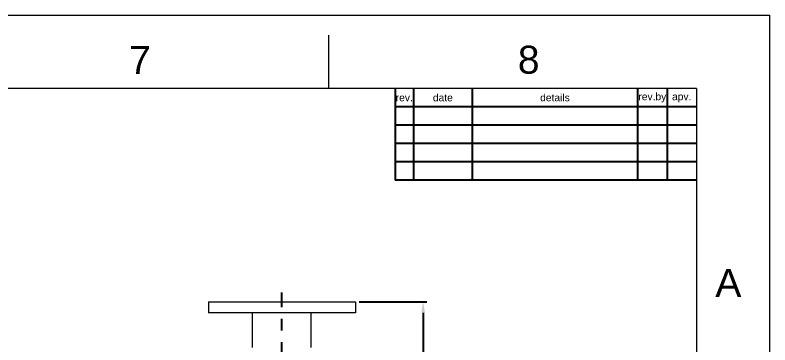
# Model space of a CAD drawing. Header units: millimetres. Extents: x 120 to 960, y 55 to 649.
# Drawn here: x 754.3 to 959.7, y 558.7 to 648.6 of the extents above; entities that cross this region are included whole.
import ezdxf

# ---------------------------------------------------------------- set-up
doc = ezdxf.new("R2010")
doc.units = ezdxf.units.MM
doc.linetypes.add('CENTER2', pattern=[28.575, 19.05, -3.175, 3.175, -3.175])
doc.layers.get('0').update_dxf_attribs({"lineweight": 13})
for name, color, linetype in [('FORM', 7, 'Continuous'), ('TEXT', 2, 'Continuous'), ('중심선', 1, 'CENTER2')]:
    doc.layers.add(name, color=color, linetype=linetype)
doc.layers.add('윤곽선', color=7, linetype='Continuous', lineweight=9)
doc.styles.get("Standard").update_dxf_attribs({"font": 'arial.ttf'})
doc.dimstyles.new('2-1사본 Standard', dxfattribs={"dimtxt": 2.5, "dimasz": 3, "dimexe": 1, "dimexo": 1, "dimgap": 1, "dimtad": 1, "dimdec": 1, "dimlfac": 2, "dimdsep": 46, "dimtxsty": 'Standard', "dimcen": 0.09, "dimclrd": 1, "dimclre": 1, "dimclrt": 2, "dimadec": 0, "dimazin": 0, "dimtfac": 1, "dimtdec": 1, "dimtmove": 0, "dimatfit": 3, "dimfxl": 0, "dimtolj": 1, "dimtzin": 0, "dimarcsym": 0})

# ---------------------------------------------------------------- blocks, each defined once
blk = doc.blocks.new('*D6')
at = {"layer": 'Defpoints', "color": 0}
for p in [(846.86, 570.45), (826.86, 475.45), (865.31, 475.45)]:
    blk.add_point(p, dxfattribs=at)
at = {"layer": '윤곽선', "color": 1, "lineweight": -2}
for p, q in [((847.86, 570.45), (866.31, 570.45)), ((865.31, 567.45), (865.31, 478.45)), ((827.86, 475.45), (866.31, 475.45))]:
    blk.add_line(p, q, dxfattribs=at)
at = {"layer": '윤곽선', "color": 1}
for points in [[(864.81, 567.45), (865.81, 567.45), (865.31, 570.45)], [(864.81, 478.45), (865.81, 478.45), (865.31, 475.45)]]:
    blk.add_solid(points, dxfattribs=at)
at = {"layer": '윤곽선', "color": 2, "insert": (860.11, 522.95), "char_height": 7, "attachment_point": 5, "rotation": 90}
blk.add_mtext('\\A1;190,250', dxfattribs=at)

msp = doc.modelspace()

# ---------------------------------------------------------------- linework, layer by layer
at = {"color": 7, "linetype": 'Continuous'}
for p, q in [((119.678, 648.564), (959.678, 648.564)), ((959.678, 54.564), (959.678, 648.564)), ((839.678, 628.564), (839.678, 643.1)), ((939.678, 628.564), (139.678, 628.564))]:
    msp.add_line(p, q, dxfattribs=at)
at = {"linetype": 'Continuous'}
msp.add_line((939.678, 628.564), (939.678, 74.564), dxfattribs=at)
at = {"layer": 'FORM'}
for p, q in [((857.678, 628.564), (857.678, 603.564)), ((862.678, 628.564), (862.678, 603.564)), ((878.678, 628.564), (878.678, 603.564)), ((923.678, 628.564), (923.678, 603.564)), ((931.678, 628.564), (931.678, 603.564)), ((939.678, 623.564), (857.678, 623.564)), ((939.678, 618.564), (857.678, 618.564)), ((939.678, 613.564), (857.678, 613.564)), ((939.678, 608.564), (857.678, 608.564)), ((939.678, 603.564), (857.678, 603.564))]:
    msp.add_line(p, q, dxfattribs=at)
at = {"layer": '윤곽선'}
for p, q in [((806.863, 570.452), (846.863, 570.452)), ((806.863, 570.452), (806.863, 567.452)), ((846.863, 570.452), (846.863, 567.452)), ((846.863, 567.452), (806.863, 567.452)), ((818.863, 557.952), (818.863, 567.452)), ((834.863, 557.952), (834.863, 567.452))]:
    msp.add_line(p, q, dxfattribs=at)
at = {"layer": '중심선'}
msp.add_line((826.863, 426.101), (826.863, 572.952), dxfattribs=at)
msp.add_line((826.863, 426.101), (826.863, 572.952), dxfattribs=at)

# ---------------------------------------------------------------- texts
at = {"char_height": 7.624, "attachment_point": 5}
for s, width, insert in [('7', 50, (788.246, 636.354)), ('8', 50, (894.032, 636.354)), ('A', 10, (948.367, 575.567))]:
    msp.add_mtext_dynamic_manual_height_columns(s, width=width, gutter_width=12.5, heights=[0], dxfattribs=dict(at, insert=insert))
at = {"insert": (894.032, 636.354), "char_height": 7.624, "width": 50, "attachment_point": 5}
msp.add_mtext('8', dxfattribs=at)
at = {"layer": 'TEXT', "char_height": 2, "attachment_point": 5}
for s, insert, width in [('rev.', (860.178, 626.064), 5), ('date', (870.678, 626.064), 16), ('details', (901.178, 626.064), 45), ('rev.by', (927.678, 626.064), 8), ('apv.', (935.678, 626.064), 8)]:
    msp.add_mtext(s, dxfattribs=dict(at, insert=insert, width=width))

# ---------------------------------------------------------------- dimensions: what is measured, and where the dimension line sits
at = {"layer": '윤곽선'}
dim = msp.add_linear_dim(base=(865.313, 475.452), p1=(846.863, 570.452), p2=(826.863, 475.452), angle=90, text='<>,250', dimstyle='2-1사본 Standard', override={"dimtxt": 7}, dxfattribs=at)
dim.commit()
dim.dimension.update_dxf_attribs({"geometry": '*D6', "text_midpoint": (860.107, 522.952)})

doc.saveas('drawing.dxf')
